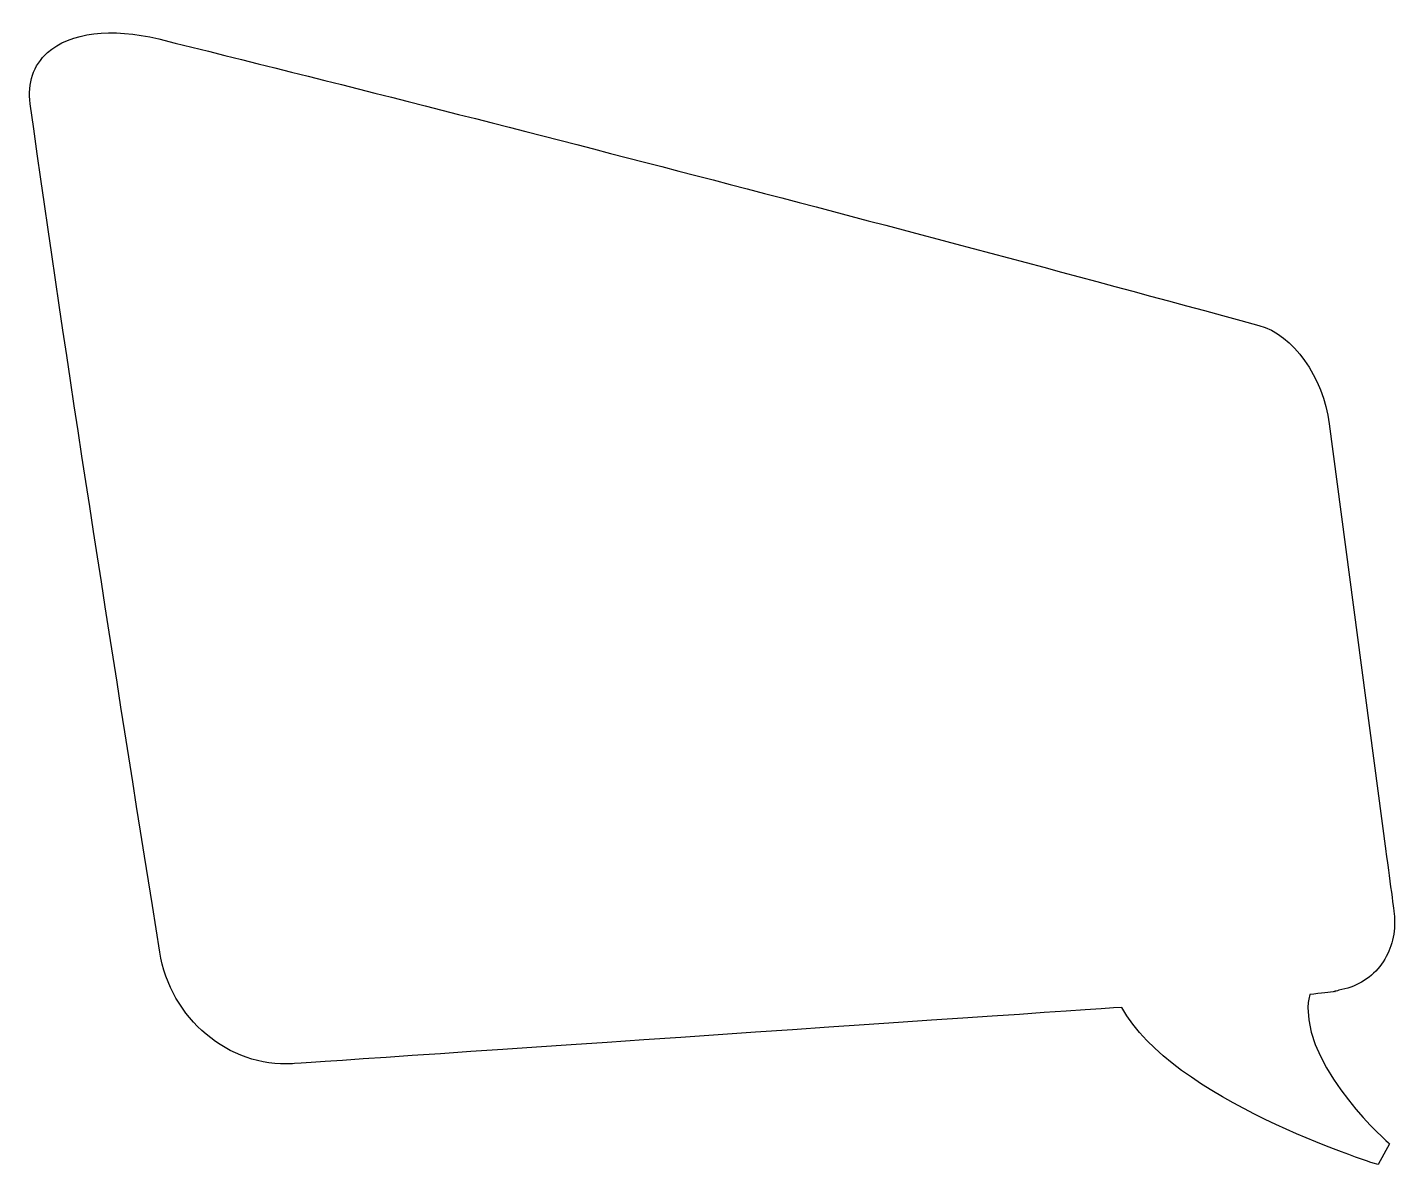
# Model space of a CAD drawing. Header units: centimetres. Extents: x -8.8 to 8.7, y -7.2 to 7.3.
import ezdxf

# ---------------------------------------------------------------- set-up
doc = ezdxf.new("R2010")
doc.units = ezdxf.units.CM
doc.header["$MEASUREMENT"] = 0
doc.layers.add('Camada 1', color=7, linetype='Continuous')

msp = doc.modelspace()

# ---------------------------------------------------------------- linework, layer by layer
at = {"layer": 'Camada 1'}
msp.add_open_spline([(-8.50418, 6.9891), (-8.68539, 6.82588), (-8.76162, 6.60003), (-8.72484, 6.33584), (-8.72484, 6.33584), (-8.24663, 2.90912), (-7.69521, -0.56473), (-7.16226, -3.92404), (-7.16226, -3.92404), (-7.16226, -3.92404), (-7.06733, -4.52163), (-7.06733, -4.52163), (-7.06733, -4.52163), (-6.93205, -5.37319), (-6.18608, -6.00099), (-5.36939, -5.95131), (-5.36939, -5.95131), (-5.36913, -5.95131), (4.34743, -5.29046), (5.24448, -5.22953), (5.24448, -5.22953), (5.87562, -6.40637), (8.41115, -7.20832), (8.52248, -7.24267), (8.52248, -7.24267), (8.52248, -7.24267), (8.66911, -6.97647), (8.66911, -6.97647), (8.66911, -6.97647), (8.65752, -6.96652), (7.62326, -6.06834), (7.62326, -5.23223), (7.62326, -5.23223), (7.62326, -5.17521), (7.63757, -5.11949), (7.64781, -5.06343), (7.64781, -5.06343), (7.79669, -5.05092), (7.90533, -5.03914), (7.97198, -5.02387), (7.97198, -5.02387), (7.97169, -5.02387), (7.9697, -5.02641), (7.9697, -5.02641), (7.9697, -5.02641), (7.97502, -5.02585), (7.9793, -5.02239), (7.98462, -5.02149), (7.98462, -5.02149), (7.99745, -5.01837), (8.00968, -5.01416), (8.02015, -5.0104), (8.02015, -5.0104), (8.22793, -4.97373), (8.41419, -4.87287), (8.54291, -4.7078), (8.54291, -4.7078), (8.66814, -4.5473), (8.73391, -4.34799), (8.73391, -4.13598), (8.73391, -4.13598), (8.73391, -4.09005), (8.73087, -4.04367), (8.72449, -3.99684), (8.72449, -3.99684), (8.72449, -3.99668), (8.62196, -3.23018), (8.62196, -3.23018), (8.62196, -3.23018), (8.62196, -3.23018), (7.89695, 2.239), (7.89695, 2.239), (7.89695, 2.239), (7.81993, 2.83865), (7.43245, 3.38049), (6.9957, 3.49926), (6.9957, 3.49926), (6.9957, 3.49926), (6.9957, 3.49926), (6.9957, 3.49926), (6.9957, 3.49926), (2.04015, 4.84613), (-2.56447, 6.04494), (-7.08126, 7.16418), (-7.08126, 7.16418), (-7.68564, 7.31311), (-8.21756, 7.24752), (-8.50418, 6.9891)], degree=3, knots=[0, 0, 0, 0, 0.04347826, 0.04347826, 0.04347826, 0.04347826, 0.08695652, 0.08695652, 0.08695652, 0.08695652, 0.13043478, 0.13043478, 0.13043478, 0.13043478, 0.17391304, 0.17391304, 0.17391304, 0.17391304, 0.2173913, 0.2173913, 0.2173913, 0.2173913, 0.26086957, 0.26086957, 0.26086957, 0.26086957, 0.30434783, 0.30434783, 0.30434783, 0.30434783, 0.34782609, 0.34782609, 0.34782609, 0.34782609, 0.39130435, 0.39130435, 0.39130435, 0.39130435, 0.43478261, 0.43478261, 0.43478261, 0.43478261, 0.47826087, 0.47826087, 0.47826087, 0.47826087, 0.52173913, 0.52173913, 0.52173913, 0.52173913, 0.56521739, 0.56521739, 0.56521739, 0.56521739, 0.60869565, 0.60869565, 0.60869565, 0.60869565, 0.65217391, 0.65217391, 0.65217391, 0.65217391, 0.69565217, 0.69565217, 0.69565217, 0.69565217, 0.73913043, 0.73913043, 0.73913043, 0.73913043, 0.7826087, 0.7826087, 0.7826087, 0.7826087, 0.82608696, 0.82608696, 0.82608696, 0.82608696, 0.86956522, 0.86956522, 0.86956522, 0.86956522, 0.91304348, 0.91304348, 0.91304348, 0.91304348, 1, 1, 1, 1], dxfattribs=at)

doc.saveas('drawing.dxf')
